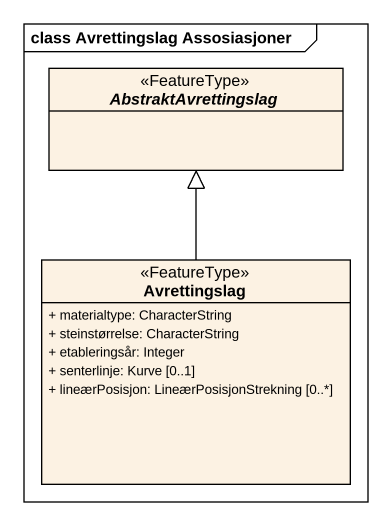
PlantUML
@startuml
mainframe class Avrettingslag Assosiasjoner
hide circle
hide empty members
skinparam classAttributeIconSize 0
abstract class AbstraktAvrettingslag <<FeatureType>>
class Avrettingslag <<FeatureType>> {
  + materialtype: CharacterString
  + steinstørrelse: CharacterString
  + etableringsår: Integer
  + senterlinje: Kurve [0..1]
  + lineærPosisjon: LineærPosisjonStrekning [0..*]
}
Avrettingslag -up-|> AbstraktAvrettingslag
@enduml
